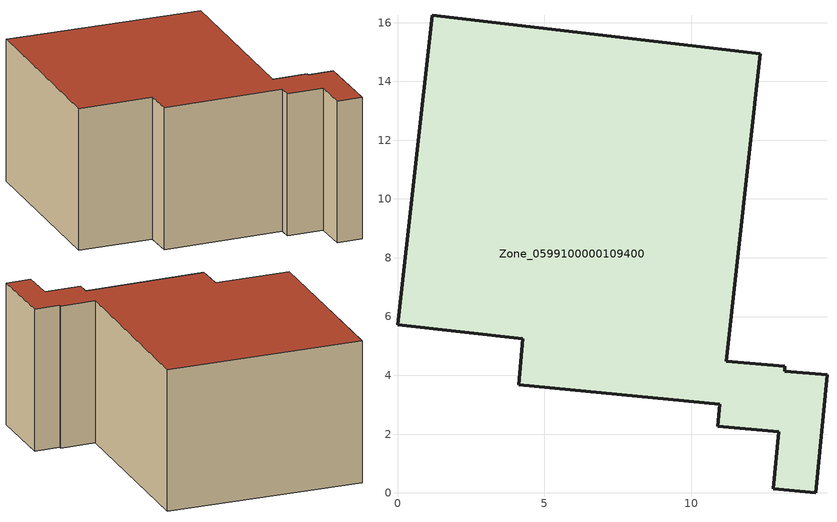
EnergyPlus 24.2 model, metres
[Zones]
Zone_0599100000109400
 floor ground (C_G): 13.18,4.31 13.17,4.14 14.61,4.02 14.23,0 12.78,0.14 12.97,2.07 10.89,2.27 10.97,3.01 4.12,3.68 4.25,5.25 0,5.73 1.18,16.26 12.35,14.94 11.18,4.48 z0
 wall outside (C_F): 12.35,14.94 1.18,16.26 0,5.73 4.25,5.25 4.12,3.68 10.97,3.01 10.89,2.27 12.97,2.07 12.78,0.14 14.23,0 14.61,4.02 13.17,4.14 13.18,4.31 11.18,4.48 12.35,14.94 z0:8.25
 roof outside (C_R): 11.18,4.48 12.35,14.94 1.18,16.26 0,5.73 4.25,5.25 4.12,3.68 10.97,3.01 10.89,2.27 12.97,2.07 12.78,0.14 14.23,0 14.61,4.02 13.17,4.14 13.18,4.31 z8.25
[BUILDING]
Pand.0599100000109400: North Axis=0; Terrain=City; Loads Convergence Tolerance Value=0.04; Temperature Convergence Tolerance Value=0.4; Solar Distribution=FullExterior; Maximum Number of Warmup Days=25; Minimum Number of Warmup Days=1
[Site:Location]
Rotterdam.The.Hague.AP_ZH_NLD Design_Conditions: Latitude=51.96; Longitude=4.45; Time Zone=1; Elevation=-4.5
[SITE:GROUNDTEMPERATURE:BUILDINGSURFACE]
18, 18, 18, 18, 18, 18, 18, 18, 18, 18, 18, 18
[MATERIAL] Thermal Absorptance=0.9; Solar Absorptance=0.7; Visible Absorptance=0.7
Name | Roughness | Thickness | Conductivity | Density | Specific Heat
G.D.1965 | MediumSmooth | 0.15 | 1 | 540 | 1210
F.D.1965 | Rough | 0.3 | 0.857143 | 1920 | 840
R.D.1965 | MediumRough | 0.2 | 0.08 | 1500 | 1000
[CONSTRUCTION]
C_G: G.D.1965
C_F: F.D.1965
C_R: R.D.1965
[ZONE]
Zone_0599100000109400: Type=1; Multiplier=1; Ceiling Height=Autocalculate; Volume=Autocalculate; Floor Area=autocalculate; Part of Total Floor Area=Yes
[ZONEINFILTRATION:DESIGNFLOWRATE]
Infil_Zone_0599100000109400: Zone or ZoneList or Space or SpaceList=Zone_0599100000109400; Schedule=AlwaysOn; Design Flow Rate Calculation Method=Flow/Area; Flow Rate per Floor Area=0.0042; Constant Term Coefficient=1; Temperature Term Coefficient=0; Velocity Term Coefficient=0; Velocity Squared Term Coefficient=0
[HVACTEMPLATE:ZONE:IDEALLOADSAIRSYSTEM]
Zone_0599100000109400: Maximum Heating Supply Air Temperature=50; Minimum Cooling Supply Air Temperature=13; Maximum Heating Supply Air Humidity Ratio=0.0156; Minimum Cooling Supply Air Humidity Ratio=0.0077; Heating Limit=NoLimit; Cooling Limit=NoLimit; Dehumidification Control Type=ConstantSensibleHeatRatio; Cooling Sensible Heat Ratio=0.7; Dehumidification Setpoint=60; Humidification Control Type=None; Humidification Setpoint=30; Outdoor Air Method=None; Outdoor Air Flow Rate per Person=0.00944; Outdoor Air Flow Rate per Zone Floor Area=0; Outdoor Air Flow Rate per Zone=0; Demand Controlled Ventilation Type=None; Outdoor Air Economizer Type=NoEconomizer; Heat Recovery Type=None; Sensible Heat Recovery Effectiveness=0.7; Latent Heat Recovery Effectiveness=0.65
[ZONECONTROL:THERMOSTAT]
ThermostatControl_Zone_0599100000109400: Zone or ZoneList=Zone_0599100000109400; Control Type Schedule=DualSetpointControlType; Control 1=Thermostat_Zone_0599100000109400; Temperature Difference Between Cutout And Setpoint=0
[THERMOSTATSETPOINT:DUALSETPOINT]
Thermostat_Zone_0599100000109400: Heating Setpoint Temperature Schedule=HeatingSetpoint_Zone_0599100000109400; Cooling Setpoint Temperature Schedule=CoolingSetpoint_Zone_0599100000109400
[SCHEDULE:COMPACT]
HeatingSetpoint_Zone_0599100000109400: Through: 12/31, For: AllDays, Until: 24:00, 21
CoolingSetpoint_Zone_0599100000109400: Through: 12/31, For: AllDays, Until: 24:00, 24
DualSetpointControlType: Through: 12/31, For: AllDays, Until: 24:00, 4
AlwaysOn: Through: 12/31, For: AllDays, Until: 24:00, 1
